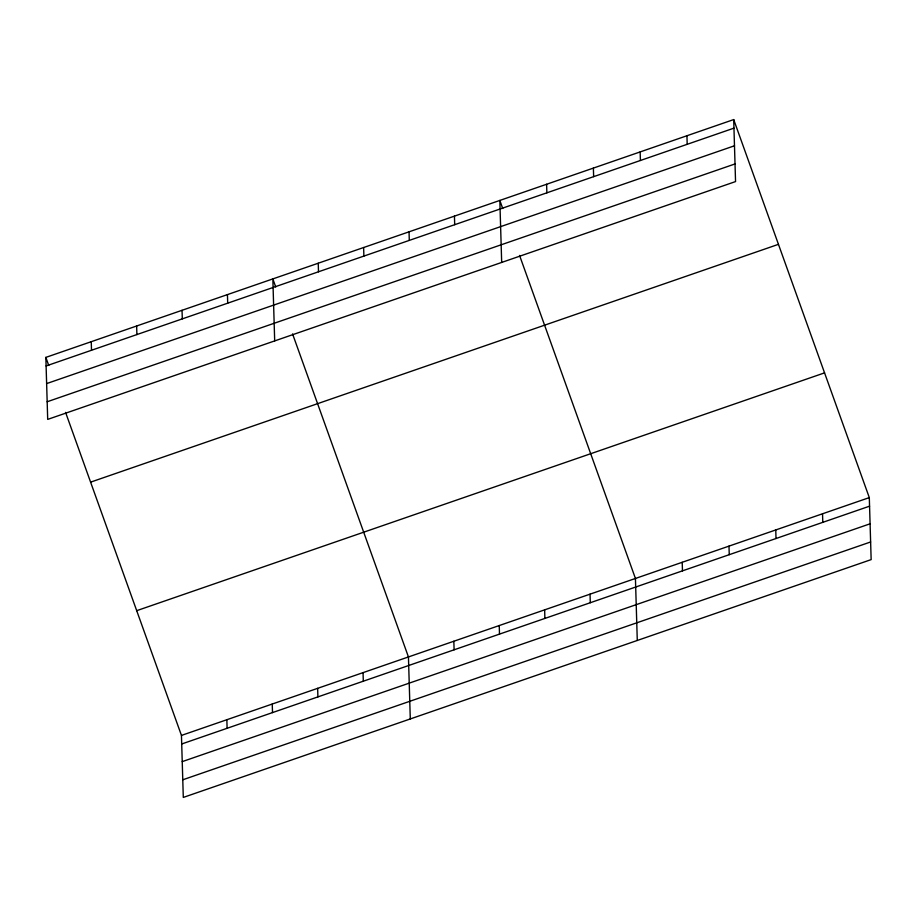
<?xml version="1.0" encoding="UTF-8"?>
<svg xmlns="http://www.w3.org/2000/svg" width="917" height="917" viewBox="0 0 917 917"><rect width="100%" height="100%" fill="white"/><g stroke="black" fill="none" stroke-linecap="round" stroke-linejoin="round"><path stroke-width="1.38" d="M733.703 119.577L735.549 181.577L47.695 419.39L45.85 357.389L733.703 119.577L869.305 497.61L871.15 559.611L183.297 797.423L181.451 735.423L65.577 412.398M46.102 365.963L733.967 128.139M46.629 383.593L734.483 145.78M47.168 401.761L735.021 163.937M90.6 482.147L778.453 244.335M136.702 610.676L824.566 372.864M181.451 735.423L869.305 497.61M181.704 743.985L869.568 506.173M182.231 761.626L870.084 523.802M182.77 779.794L870.623 541.97M502.722 208.48L499.834 200.433L501.679 262.434M519.561 255.43L635.435 578.467L637.281 640.467M275.73 286.964L272.842 278.917L274.687 340.906M292.569 333.914L408.443 656.95L410.289 718.939M45.85 357.389L48.739 365.447M822.538 513.784L822.79 522.346M775.759 529.957L776.011 538.52M728.992 546.119L729.244 554.693M686.936 135.75L687.188 144.313M682.214 562.293L682.466 570.855M640.158 151.924L640.41 160.486M593.379 168.098L593.643 176.66M590.044 594.159L590.296 602.733M546.612 184.26L546.864 192.834M544.641 609.862L544.893 618.425M499.238 625.554L499.501 634.117M454.442 216.137L454.694 224.699M453.846 641.247L454.098 649.809M409.039 231.829L409.291 240.392M363.636 247.521L363.889 256.084M363.052 672.642L363.304 681.205M318.245 263.225L318.497 271.787M317.649 688.335L317.901 696.897M272.246 704.038L272.509 712.601M227.439 294.609L227.703 303.172M226.854 719.73L227.107 728.293M182.047 310.313L182.3 318.875M136.644 326.005L136.897 334.567M91.253 341.697L91.505 350.26"/></g></svg>
